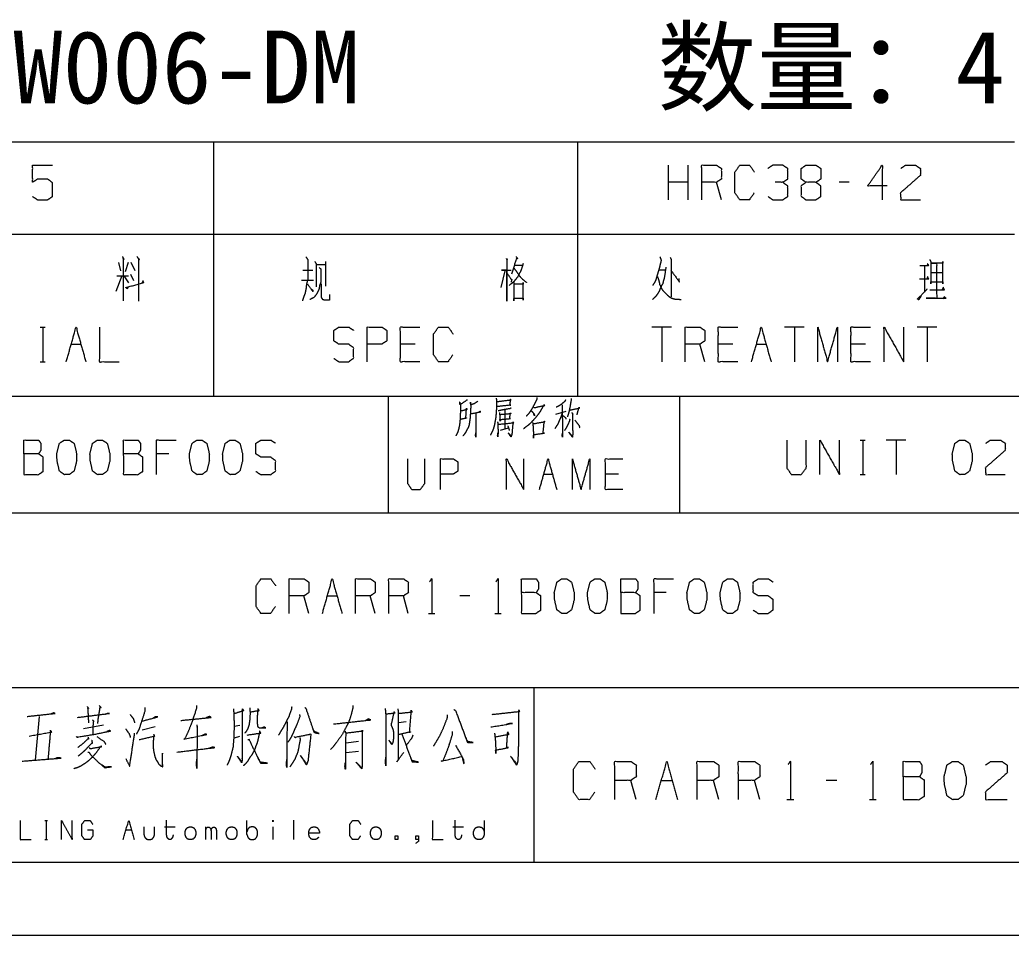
# Model space of a CAD drawing. Header units: millimetres. Extents: x 0 to 210, y 0 to 297.
# Drawn here: x 89.7 to 157.8, y 0 to 62.8 of the extents above; entities that cross this region are included whole.
import ezdxf

# ---------------------------------------------------------------- set-up
doc = ezdxf.new("R2010")
doc.units = ezdxf.units.MM
doc.layers.add('101', color=7, linetype='Continuous', true_color=0xffffff)

msp = doc.modelspace()

# ---------------------------------------------------------------- linework, layer by layer
at = {"layer": '101', "color": 72, "linetype": 'Continuous', "lineweight": 18}
for p, q in [((73, 54.463), (103, 54.463)), ((103, 54.463), (103, 48.113)), ((103, 54.463), (128, 54.463)), ((128, 54.463), (128, 48.113)), ((128, 54.463), (158, 54.463)), ((134.247, 50.475), (134.247, 52.85)), ((135.59, 50.475), (135.59, 52.85)), ((135.59, 51.675), (134.247, 51.675)), ((137.867, 50.475), (137.531, 51.675)), ((146.637, 51.675), (145.965, 51.675)), ((73, 48.113), (103, 48.113)), ((103, 48.113), (103, 37)), ((103, 48.113), (128, 48.113)), ((128, 48.113), (128, 37)), ((128, 48.113), (158, 48.113)), ((96.495, 46.175), (96.618, 45.6)), ((97.149, 46.175), (96.936, 45.525)), ((97.325, 46.2), (97.608, 45.625)), ((109.147, 45.65), (109.819, 45.65)), ((110.102, 46.025), (110.703, 46.025)), ((110.703, 46.25), (110.703, 44.55)), ((123.018, 45.6), (122.735, 44.45)), ((133.601, 45.675), (134.025, 45.675)), ((151.813, 45.95), (151.813, 44.125)), ((96.724, 45.25), (96.318, 44.175)), ((96.371, 45.25), (97.184, 45.25)), ((96.866, 45.25), (97.184, 44.775)), ((97.308, 45.375), (97.52, 44.925)), ((109.059, 44.95), (109.872, 44.95)), ((152.255, 45.475), (153.032, 45.475)), ((91.124, 41.737), (91.46, 41.737)), ((91.301, 41.737), (91.301, 39.362)), ((134.449, 41.737), (133.106, 41.737)), ((133.778, 41.737), (133.778, 39.362)), ((143.555, 41.737), (142.212, 41.737)), ((142.884, 41.737), (142.884, 39.362)), ((152.661, 41.737), (151.318, 41.737)), ((151.989, 41.737), (151.989, 39.362)), ((93.242, 40.563), (93.913, 40.563)), ((116.847, 40.563), (115.839, 40.563)), ((136.726, 39.362), (136.39, 40.563)), ((138.666, 40.563), (137.659, 40.563)), ((140.271, 40.563), (140.943, 40.563)), ((147.772, 40.563), (146.765, 40.563)), ((91.124, 39.362), (91.46, 39.362)), ((73, 37), (103, 37)), ((103, 37), (128, 37)), ((128, 37), (158, 37)), ((123.012, 36.054), (122.996, 34.751)), ((126.507, 35.767), (127.226, 35.966)), ((122.715, 34.663), (123.262, 34.818)), ((147.404, 33.985), (147.74, 33.985)), ((147.581, 33.985), (147.581, 31.61)), ((150.529, 33.985), (149.186, 33.985)), ((149.858, 33.985), (149.858, 31.61)), ((99.934, 33.035), (99.103, 33.035)), ((125.679, 31.649), (126.273, 31.649)), ((130.798, 31.649), (129.909, 31.649)), ((147.404, 31.61), (147.74, 31.61)), ((109.553, 22.085), (109.217, 23.285)), ((110.822, 23.285), (111.493, 23.285)), ((114.106, 22.085), (113.77, 23.285)), ((116.382, 22.085), (116.046, 23.285)), ((120.599, 23.285), (119.928, 23.285)), ((134.081, 23.51), (133.251, 23.51)), ((117.775, 22.085), (118.199, 22.085)), ((122.328, 22.085), (122.752, 22.085)), ((91.039, 15.014), (90.771, 12.013)), ((94.087, 14.186), (95.453, 14.428)), ((98.111, 14.083), (99.014, 14.324)), ((104.817, 14.393), (104.427, 14.324)), ((113.645, 14.842), (113.45, 14.738)), ((116.229, 14.635), (115.717, 14.566)), ((104.793, 13.634), (104.427, 13.531)), ((112.962, 13.289), (112.108, 13.186)), ((112.108, 12.53), (112.962, 12.634)), ((132.031, 9.303), (131.66, 10.628)), ((133.747, 10.628), (134.489, 10.628)), ((137.688, 9.303), (137.318, 10.628)), ((140.517, 9.303), (140.146, 10.628)), ((145.804, 10.628), (145.062, 10.628)), ((142.37, 9.303), (142.838, 9.303)), ((148.027, 9.303), (148.496, 9.303)), ((91.434, 7.873), (91.619, 7.873)), ((91.532, 7.873), (91.532, 6.562)), ((105.304, 6.907), (105.304, 7.873)), ((108.504, 7.887), (108.504, 6.562)), ((97.004, 7.224), (97.374, 7.224)), ((99.647, 7.431), (100.379, 7.431)), ((102.476, 6.562), (102.476, 7.431)), ((107.089, 7.431), (107.089, 6.562)), ((119.448, 7.431), (120.18, 7.431)), ((91.434, 6.562), (91.619, 6.562))]:
    msp.add_line(p, q, dxfattribs=at)
at = {"layer": '101', "color": 133, "linetype": 'Continuous', "lineweight": 18}
for p, q in [((25, 37), (205, 37)), ((115, 37), (115, 29)), ((135, 37), (135, 29)), ((25, 29), (205, 29)), ((75, 17), (184, 17)), ((125, 17), (125, 5)), ((25, 5), (205, 5)), ((25, 5), (205, 5)), ((0, 0), (210, 0))]:
    msp.add_line(p, q, dxfattribs=at)
at = {"layer": '101', "color": 72, "linetype": 'Continuous', "lineweight": 18}
for points, knots in [([(90.598, 50.7), (90.934, 50.475), (91.623, 50.475), (91.959, 50.7), (91.959, 51.65), (91.623, 51.9), (90.934, 51.9), (90.598, 51.675), (90.598, 52.85), (91.959, 52.85)], [0, 0, 0.062228, 0.168344, 0.230572, 0.376816, 0.441265, 0.547381, 0.609609, 0.790489, 1, 1]), ([(136.524, 50.475), (136.524, 52.85), (137.531, 52.85), (137.867, 52.625), (137.867, 51.9), (137.531, 51.675), (136.524, 51.675)], [0, 0, 0.400951, 0.571035, 0.639278, 0.761674, 0.829917, 1, 1]), ([(140.126, 50.95), (139.79, 50.475), (139.136, 50.475), (138.8, 50.95), (138.8, 52.375), (139.136, 52.85), (139.807, 52.85), (140.143, 52.375)], [0, 0, 0.114569, 0.243367, 0.357935, 0.638584, 0.753152, 0.885431, 1, 1]), ([(142.084, 51.675), (142.42, 51.9), (142.42, 52.625), (142.084, 52.85), (141.395, 52.85), (141.059, 52.625)], [0, 0, 0.153877, 0.429854, 0.583731, 0.846126, 1, 1]), ([(143.671, 51.675), (143.353, 51.9), (143.353, 52.625), (143.671, 52.85), (144.36, 52.85), (144.696, 52.625), (144.696, 51.9), (144.36, 51.675), (143.671, 51.675), (143.335, 51.425), (143.335, 50.725), (143.671, 50.475), (144.36, 50.475), (144.696, 50.7), (144.696, 51.425), (144.36, 51.675)], [0, 0, 0.047573, 0.136085, 0.183659, 0.267815, 0.317165, 0.405677, 0.455028, 0.539184, 0.590297, 0.675756, 0.726869, 0.811025, 0.860376, 0.948887, 1, 1]), ([(149.249, 51.425), (147.906, 51.425), (148.913, 52.85), (148.913, 50.475)], [0, 0, 0.245869, 0.565295, 1, 1]), ([(150.182, 52.625), (150.501, 52.85), (151.19, 52.85), (151.526, 52.625), (151.526, 52.15), (150.165, 50.95), (150.182, 50.475), (151.526, 50.475)], [0, 0, 0.069693, 0.192977, 0.265274, 0.350227, 0.67474, 0.759752, 1, 1]), ([(141.076, 50.7), (141.395, 50.475), (142.084, 50.475), (142.42, 50.7), (142.42, 51.425), (142.084, 51.675), (141.571, 51.675)], [0, 0, 0.12412, 0.343687, 0.472447, 0.703377, 0.836734, 1, 1]), ([(96.76, 46.575), (96.866, 46.375), (96.813, 46.45), (96.813, 43.55)], [0, 0, 0.070343, 0.098885, 1, 1]), ([(97.75, 46.575), (97.926, 46.375), (97.856, 46.45), (97.856, 43.525)], [0, 0, 0.081004, 0.112287, 1, 1]), ([(109.359, 46.55), (109.483, 46.35), (109.483, 45), (109.395, 44.7), (109.359, 44.375), (109.289, 44.025), (109.2, 43.825), (109.112, 43.55)], [0, 0, 0.076124, 0.513098, 0.61433, 0.720148, 0.835726, 0.906502, 1, 1]), ([(123.089, 46.45), (123.195, 46.35), (123.142, 46.425), (123.142, 43.525), (123.142, 45.65), (122.788, 45.65), (123.442, 45.65)], [0, 0, 0.023248, 0.037897, 0.500409, 0.839319, 0.895699, 1, 1]), ([(123.778, 46.575), (123.884, 46.425), (123.814, 46.45), (123.46, 45.375)], [0, 0, 0.13213, 0.186063, 1, 1]), ([(133.654, 46.55), (133.742, 46.325), (133.654, 46), (133.619, 45.825), (133.548, 45.6), (133.477, 45.35), (133.407, 45.125), (133.353, 44.925), (133.265, 44.775), (133.159, 44.6)], [0, 0, 0.116543, 0.278922, 0.364994, 0.478699, 0.603955, 0.717661, 0.817415, 0.901348, 1, 1]), ([(134.361, 46.525), (134.432, 46.35), (134.432, 43.825)], [0, 0, 0.06955, 1, 1]), ([(152.166, 46.375), (152.255, 46.225), (152.255, 44.725), (152.255, 44.85), (153.068, 44.85), (153.068, 44.725), (153.068, 46.225), (153.068, 46.125), (152.255, 46.125), (152.643, 46.125), (152.643, 43.725), (151.936, 43.725), (153.28, 43.725), (153.191, 43.775), (153.174, 43.825), (153.068, 43.675)], [0, 0, 0.016858, 0.162099, 0.174203, 0.252928, 0.265032, 0.410274, 0.419956, 0.498682, 0.536333, 0.76872, 0.837177, 0.967246, 0.977078, 0.982212, 1, 1]), ([(110.261, 45.825), (110.385, 45.725), (110.385, 44.85), (110.296, 44.6), (110.261, 44.375), (110.19, 44.2), (110.049, 43.95), (109.907, 43.775), (109.624, 43.625)], [0, 0, 0.062433, 0.405832, 0.509894, 0.59928, 0.673353, 0.786074, 0.87437, 1, 1]), ([(109.96, 46.25), (110.049, 46.1), (110.049, 44.5)], [0, 0, 0.098129, 1, 1]), ([(123.708, 46), (124.255, 46), (124.273, 46.1), (124.114, 45.625), (123.884, 45.175), (123.619, 44.85), (123.301, 44.6)], [0, 0, 0.220962, 0.261916, 0.463927, 0.667688, 0.836827, 1, 1]), ([(123.637, 45.775), (123.814, 45.55), (124.008, 45.25), (124.185, 45.05), (124.503, 44.8)], [0, 0, 0.21756, 0.48939, 0.692336, 1, 1]), ([(134.061, 45.85), (133.954, 45.125), (133.884, 44.9), (133.848, 44.725), (133.742, 44.55), (133.654, 44.35), (133.601, 44.2), (133.477, 44), (133.371, 43.85), (133.141, 43.625)], [0, 0, 0.296654, 0.39214, 0.464421, 0.547268, 0.635794, 0.700206, 0.795423, 0.869796, 1, 1]), ([(134.396, 45.65), (134.98, 44.85), (134.98, 45.075)], [0, 0, 0.814823, 1, 1]), ([(151.495, 45.975), (152.096, 45.975), (152.025, 46.075), (151.989, 45.95)], [0, 0, 0.704249, 0.847765, 1, 1]), ([(97.149, 44.5), (97.096, 44.375), (96.99, 44.45), (98.227, 44.8), (98.174, 44.925), (98.103, 44.775)], [0, 0, 0.073273, 0.143367, 0.837239, 0.910514, 1, 1]), ([(123.177, 45.425), (123.478, 44.95), (123.478, 45.025), (123.442, 44.825)], [0, 0, 0.668994, 0.75826, 1, 1]), ([(133.477, 45.2), (133.548, 45.025), (133.601, 44.825), (133.636, 44.65), (133.813, 44.3), (133.901, 44.2), (134.149, 43.95), (134.29, 43.825), (134.467, 43.725), (134.714, 43.65), (134.944, 43.65), (135.121, 43.625)], [0, 0, 0.075193, 0.157622, 0.228748, 0.384953, 0.438117, 0.578252, 0.653438, 0.734338, 0.837349, 0.928887, 1, 1]), ([(151.477, 45.05), (152.096, 45.05), (152.025, 45.2), (151.989, 45.075)], [0, 0, 0.676568, 0.857927, 1, 1]), ([(109.465, 44.7), (109.819, 44.175), (109.872, 44.225), (109.731, 44.325)], [0, 0, 0.720053, 0.802973, 1, 1]), ([(110.402, 44.7), (110.402, 43.775), (110.491, 43.65), (110.632, 43.6), (110.985, 43.6), (110.985, 43.975)], [0, 0, 0.472766, 0.551006, 0.627665, 0.808337, 1, 1]), ([(123.619, 44.8), (123.619, 43.55), (123.619, 43.725), (124.255, 43.725), (124.255, 43.6), (124.255, 44.8), (124.255, 44.675), (123.69, 44.675)], [0, 0, 0.306606, 0.349531, 0.505606, 0.536266, 0.830607, 0.861268, 1, 1]), ([(151.565, 43.85), (151.406, 43.6), (151.336, 43.675), (152.025, 44.375)], [0, 0, 0.214442, 0.289032, 1, 1]), ([(152.166, 44.3), (153.174, 44.3), (153.103, 44.475), (153.032, 44.325)], [0, 0, 0.739677, 0.87825, 1, 1]), ([(95.182, 41.737), (95.182, 39.362), (96.526, 39.362)], [0, 0, 0.638733, 1, 1]), ([(111.269, 39.588), (111.604, 39.362), (112.294, 39.362), (112.63, 39.613), (112.63, 40.313), (112.294, 40.563), (111.622, 40.563), (111.269, 40.788), (111.269, 41.513), (111.622, 41.737), (112.294, 41.737), (112.63, 41.513)], [0, 0, 0.068036, 0.184055, 0.254519, 0.372335, 0.4428, 0.555844, 0.62637, 0.748394, 0.81892, 0.931964, 1, 1]), ([(113.563, 39.362), (113.563, 41.737), (114.57, 41.737), (114.906, 41.513), (114.906, 40.788), (114.553, 40.563), (113.563, 40.563)], [0, 0, 0.401146, 0.571312, 0.639588, 0.762044, 0.832819, 1, 1]), ([(117.183, 39.362), (115.839, 39.362), (115.839, 41.737), (117.183, 41.737)], [0, 0, 0.26539, 0.73461, 1, 1]), ([(119.441, 39.838), (119.106, 39.362), (118.452, 39.362), (118.116, 39.838), (118.116, 41.263), (118.452, 41.737), (119.123, 41.737), (119.459, 41.263)], [0, 0, 0.114569, 0.243367, 0.357936, 0.638584, 0.753153, 0.885432, 1, 1]), ([(135.383, 39.362), (135.383, 41.737), (136.39, 41.737), (136.726, 41.513), (136.726, 40.788), (136.39, 40.563), (135.383, 40.563)], [0, 0, 0.400952, 0.571035, 0.639278, 0.761674, 0.829917, 1, 1]), ([(139.002, 39.362), (137.659, 39.362), (137.659, 41.737), (139.002, 41.737)], [0, 0, 0.26539, 0.73461, 1, 1]), ([(139.935, 39.362), (140.607, 41.737), (141.279, 39.362)], [0, 0, 0.5, 1, 1]), ([(144.488, 39.362), (144.488, 41.737), (145.16, 39.362), (145.832, 41.737), (145.832, 39.362)], [0, 0, 0.245192, 0.5, 0.754808, 1, 1]), ([(148.108, 39.362), (146.765, 39.362), (146.765, 41.737), (148.108, 41.737)], [0, 0, 0.26539, 0.73461, 1, 1]), ([(149.041, 39.362), (149.041, 41.737), (150.385, 39.362), (150.385, 41.737)], [0, 0, 0.317574, 0.682426, 1, 1]), ([(122.419, 36.849), (122.434, 36.65), (122.434, 36.297), (122.419, 35.966), (122.403, 35.745), (122.372, 35.458), (122.325, 35.215), (122.278, 34.95), (122.216, 34.751), (122.138, 34.553), (122.013, 34.31)], [0, 0, 0.076502, 0.212087, 0.33934, 0.424292, 0.535106, 0.630037, 0.733303, 0.813246, 0.895185, 1, 1]), ([(122.465, 36.628), (123.433, 36.739), (123.387, 36.783), (123.34, 36.385), (123.418, 36.385), (122.45, 36.275)], [0, 0, 0.391079, 0.41692, 0.577582, 0.608917, 1, 1]), ([(125.212, 36.915), (125.197, 36.761), (125.009, 36.407), (124.9, 36.187), (124.775, 35.988), (124.619, 35.767), (124.463, 35.613)], [0, 0, 0.101774, 0.363751, 0.525154, 0.678922, 0.85608, 1, 1]), ([(127.569, 36.827), (127.553, 36.717), (127.475, 36.253), (127.413, 35.944), (127.304, 35.568)], [0, 0, 0.086565, 0.451628, 0.696475, 1, 1]), ([(120.421, 36.739), (120.359, 36.695), (119.937, 36.407), (119.906, 36.584), (119.953, 36.407), (119.953, 35.833), (119.937, 35.48), (119.922, 35.237), (119.89, 34.994), (119.843, 34.774), (119.781, 34.553), (119.703, 34.398), (119.641, 34.266)], [0, 0, 0.024363, 0.186801, 0.243941, 0.302153, 0.485022, 0.597667, 0.675194, 0.753199, 0.825098, 0.89819, 0.953346, 1, 1]), ([(119.984, 35.414), (120.015, 35.436), (120.374, 35.502), (120.327, 35.48), (120.374, 36.165), (120.405, 36.076), (119.968, 35.966)], [0, 0, 0.022686, 0.239276, 0.269989, 0.676988, 0.732559, 1, 1]), ([(121.155, 36.65), (120.905, 36.474), (120.671, 36.407), (120.64, 36.584), (120.671, 36.319), (120.655, 36.054), (120.64, 35.767), (120.624, 35.524), (120.593, 35.303), (120.562, 35.061), (120.515, 34.884), (120.437, 34.751), (120.359, 34.597), (120.281, 34.464), (120.203, 34.354), (120.124, 34.266)], [0, 0, 0.096321, 0.172939, 0.229417, 0.313418, 0.396987, 0.487496, 0.564125, 0.634337, 0.711437, 0.768975, 0.817389, 0.871906, 0.920319, 0.962889, 1, 1]), ([(123.418, 36.187), (123.371, 36.143), (122.981, 36.076), (122.762, 36.032), (122.559, 35.988)], [0, 0, 0.072252, 0.516596, 0.766865, 1, 1]), ([(124.994, 36.231), (125.041, 36.209), (125.743, 36.363), (125.696, 36.407), (125.571, 36.187), (125.431, 35.944), (125.29, 35.745), (125.134, 35.546), (124.963, 35.348), (124.775, 35.149), (124.572, 34.972), (124.416, 34.862), (124.291, 34.751)], [0, 0, 0.017096, 0.254607, 0.275862, 0.359625, 0.452277, 0.53264, 0.616084, 0.702808, 0.792985, 0.881825, 0.94496, 1, 1]), ([(127.163, 36.739), (127.132, 36.65), (126.929, 36.474), (126.71, 36.319), (126.523, 36.231)], [0, 0, 0.111852, 0.433096, 0.752713, 1, 1]), ([(126.945, 36.407), (126.96, 34.663), (126.976, 34.177), (126.945, 34.266), (126.96, 34.464)], [0, 0, 0.691282, 0.883883, 0.921006, 1, 1]), ([(127.444, 36.032), (128.147, 36.187), (128.084, 36.209), (127.944, 35.723)], [0, 0, 0.55707, 0.608361, 1, 1]), ([(120.655, 35.789), (121.358, 35.922), (121.311, 35.944), (121.233, 35.9)], [0, 0, 0.834812, 0.895274, 1, 1]), ([(121.014, 35.833), (121.014, 34.199), (120.999, 34.31), (121.014, 34.487)], [0, 0, 0.849784, 0.907773, 1, 1]), ([(122.637, 35.878), (122.653, 35.723), (122.684, 35.281), (122.668, 35.392), (123.402, 35.458), (123.34, 35.458), (123.387, 35.855), (123.418, 35.789), (122.653, 35.723)], [0, 0, 0.056492, 0.217482, 0.25803, 0.525927, 0.548636, 0.694166, 0.720796, 1, 1]), ([(124.822, 35.988), (124.853, 35.966), (125.025, 35.767), (125.041, 35.657), (124.978, 35.811)], [0, 0, 0.066042, 0.519584, 0.712131, 1, 1]), ([(126.945, 35.855), (126.851, 35.568), (126.742, 35.326), (126.648, 35.083), (126.554, 34.95), (126.445, 34.774)], [0, 0, 0.251918, 0.474133, 0.691325, 0.826698, 1, 1]), ([(126.96, 35.701), (127.163, 35.524), (127.21, 35.436)], [0, 0, 0.729093, 1, 1]), ([(127.46, 35.414), (127.444, 35.303), (127.272, 34.906), (127.101, 34.641)], [0, 0, 0.12962, 0.632946, 1, 1]), ([(127.6, 35.878), (127.678, 35.767), (127.647, 35.789), (127.663, 34.619), (127.663, 34.332), (127.647, 34.177), (127.397, 34.531), (127.647, 34.222)], [0, 0, 0.051678, 0.066295, 0.513631, 0.623345, 0.682723, 0.848096, 1, 1]), ([(122.512, 35.237), (122.528, 35.039), (122.544, 34.531), (122.528, 34.199), (122.512, 34.288), (122.544, 34.509)], [0, 0, 0.147472, 0.523364, 0.768667, 0.835021, 1, 1]), ([(122.544, 35.061), (123.605, 35.171), (123.574, 35.237), (123.558, 35.127), (123.511, 34.619), (123.496, 34.42), (123.433, 34.199), (123.23, 34.487), (123.449, 34.266)], [0, 0, 0.374082, 0.399751, 0.438832, 0.617592, 0.687461, 0.76789, 0.891106, 1, 1]), ([(123.215, 34.95), (123.277, 34.774), (123.308, 34.641)], [0, 0, 0.579211, 1, 1]), ([(124.9, 35.193), (124.931, 35.127), (124.963, 34.575), (124.978, 34.509), (124.978, 34.111), (124.963, 34.288), (124.963, 34.354), (125.728, 34.464), (125.634, 34.464), (125.712, 35.281), (125.743, 35.237), (125.696, 35.215), (124.947, 35.083)], [0, 0, 0.01883, 0.160989, 0.178488, 0.28068, 0.326276, 0.343307, 0.542027, 0.566111, 0.777128, 0.791034, 0.804346, 1, 1]), ([(127.819, 35.348), (128.1, 34.994), (128.147, 34.818)], [0, 0, 0.711827, 1, 1]), ([(99.103, 31.61), (99.103, 33.985), (100.447, 33.985)], [0, 0, 0.638733, 1, 1]), ([(89.998, 33.035), (89.998, 33.985), (91.005, 33.985), (91.164, 33.76), (91.164, 33.285), (91.005, 33.035), (89.998, 33.035), (89.998, 31.61), (90.987, 31.61), (91.323, 31.835), (91.323, 32.81), (91.005, 33.035)], [0, 0, 0.115917, 0.238847, 0.272469, 0.330427, 0.366583, 0.489513, 0.663389, 0.784162, 0.833486, 0.952453, 1, 1]), ([(93.105, 31.61), (93.441, 31.86), (93.617, 32.56), (93.617, 33.035), (93.441, 33.76), (93.105, 33.985), (92.769, 33.985), (92.433, 33.76), (92.256, 33.035), (92.274, 32.56), (92.433, 31.86), (92.769, 31.61), (93.105, 31.61)], [0, 0, 0.067526, 0.183971, 0.260583, 0.380942, 0.44614, 0.500305, 0.565504, 0.685863, 0.762528, 0.878308, 0.945835, 1, 1]), ([(95.381, 31.61), (95.717, 31.86), (95.894, 32.56), (95.894, 33.035), (95.717, 33.76), (95.381, 33.985), (95.045, 33.985), (94.71, 33.76), (94.533, 33.035), (94.55, 32.56), (94.71, 31.86), (95.045, 31.61), (95.381, 31.61)], [0, 0, 0.067526, 0.183972, 0.260584, 0.380943, 0.446141, 0.500306, 0.565504, 0.685863, 0.762528, 0.87831, 0.945835, 1, 1]), ([(96.827, 33.035), (96.827, 33.985), (97.834, 33.985), (97.993, 33.76), (97.993, 33.285), (97.834, 33.035), (96.827, 33.035), (96.827, 31.61), (97.817, 31.61), (98.153, 31.835), (98.153, 32.81), (97.834, 33.035)], [0, 0, 0.115917, 0.238847, 0.272469, 0.330427, 0.366583, 0.489513, 0.663389, 0.784162, 0.833486, 0.952453, 1, 1]), ([(102.211, 31.61), (102.546, 31.86), (102.723, 32.56), (102.723, 33.035), (102.546, 33.76), (102.211, 33.985), (101.875, 33.985), (101.539, 33.76), (101.362, 33.035), (101.38, 32.56), (101.539, 31.86), (101.875, 31.61), (102.211, 31.61)], [0, 0, 0.067526, 0.183972, 0.260584, 0.380943, 0.446141, 0.500306, 0.565504, 0.685864, 0.762529, 0.87831, 0.945835, 1, 1]), ([(104.487, 31.61), (104.823, 31.86), (105, 32.56), (105, 33.035), (104.823, 33.76), (104.487, 33.985), (104.151, 33.985), (103.815, 33.76), (103.639, 33.035), (103.656, 32.56), (103.815, 31.86), (104.151, 31.61), (104.487, 31.61)], [0, 0, 0.067526, 0.183971, 0.260583, 0.380942, 0.44614, 0.500305, 0.565504, 0.685863, 0.762528, 0.878308, 0.945835, 1, 1]), ([(105.915, 31.835), (106.251, 31.61), (106.94, 31.61), (107.276, 31.86), (107.276, 32.56), (106.94, 32.81), (106.269, 32.81), (105.915, 33.035), (105.915, 33.76), (106.269, 33.985), (106.94, 33.985), (107.276, 33.76)], [0, 0, 0.068035, 0.184056, 0.25452, 0.372335, 0.442799, 0.555843, 0.626371, 0.748394, 0.818921, 0.931965, 1, 1]), ([(142.356, 33.985), (142.356, 32.085), (142.675, 31.61), (143.346, 31.61), (143.7, 32.085), (143.7, 33.985)], [0, 0, 0.337151, 0.438599, 0.557781, 0.662849, 1, 1]), ([(144.633, 31.61), (144.633, 33.985), (145.976, 31.61), (145.976, 33.985)], [0, 0, 0.317574, 0.682426, 1, 1]), ([(154.57, 31.61), (154.905, 31.86), (155.082, 32.56), (155.082, 33.035), (154.905, 33.76), (154.57, 33.985), (154.234, 33.985), (153.898, 33.76), (153.721, 33.035), (153.739, 32.56), (153.898, 31.86), (154.234, 31.61), (154.57, 31.61)], [0, 0, 0.067526, 0.183972, 0.260584, 0.380943, 0.446142, 0.500306, 0.565504, 0.685863, 0.762529, 0.87831, 0.945835, 1, 1]), ([(156.015, 33.76), (156.333, 33.985), (157.023, 33.985), (157.359, 33.76), (157.359, 33.285), (155.998, 32.085), (156.015, 31.61), (157.359, 31.61)], [0, 0, 0.069693, 0.192977, 0.265274, 0.350227, 0.67474, 0.759752, 1, 1]), ([(116.331, 32.687), (116.331, 31.009), (116.612, 30.589), (117.205, 30.589), (117.517, 31.009), (117.517, 32.687)], [0, 0, 0.337151, 0.438598, 0.557782, 0.662849, 1, 1]), ([(118.594, 30.589), (118.594, 32.687), (119.484, 32.687), (119.78, 32.488), (119.78, 31.848), (119.468, 31.649), (118.594, 31.649)], [0, 0, 0.401145, 0.571312, 0.639588, 0.762043, 0.832818, 1, 1]), ([(123.12, 30.589), (123.12, 32.687), (124.306, 30.589), (124.306, 32.687)], [0, 0, 0.317574, 0.682426, 1, 1]), ([(125.383, 30.589), (125.976, 32.687), (126.569, 30.589)], [0, 0, 0.5, 1, 1]), ([(127.646, 30.589), (127.646, 32.687), (128.239, 30.589), (128.832, 32.687), (128.832, 30.589)], [0, 0, 0.245192, 0.5, 0.754808, 1, 1]), ([(131.095, 30.589), (129.909, 30.589), (129.909, 32.687), (131.095, 32.687)], [0, 0, 0.26539, 0.73461, 1, 1]), ([(108.209, 22.085), (108.209, 24.46), (109.217, 24.46), (109.553, 24.235), (109.553, 23.51), (109.217, 23.285), (108.209, 23.285)], [0, 0, 0.400952, 0.571035, 0.639278, 0.761674, 0.829917, 1, 1]), ([(112.762, 22.085), (112.762, 24.46), (113.77, 24.46), (114.106, 24.235), (114.106, 23.51), (113.77, 23.285), (112.762, 23.285)], [0, 0, 0.400952, 0.571035, 0.639278, 0.761674, 0.829917, 1, 1]), ([(115.039, 22.085), (115.039, 24.46), (116.046, 24.46), (116.382, 24.235), (116.382, 23.51), (116.046, 23.285), (115.039, 23.285)], [0, 0, 0.400952, 0.571035, 0.639278, 0.761674, 0.829917, 1, 1]), ([(117.845, 24.26), (117.987, 24.46), (117.987, 22.085)], [0, 0, 0.09349, 1, 1]), ([(122.398, 24.26), (122.54, 24.46), (122.54, 22.085)], [0, 0, 0.093488, 1, 1]), ([(133.251, 22.085), (133.251, 24.46), (134.594, 24.46)], [0, 0, 0.638733, 1, 1]), ([(107.258, 22.56), (106.923, 22.085), (106.269, 22.085), (105.933, 22.56), (105.933, 23.985), (106.269, 24.46), (106.94, 24.46), (107.276, 23.985)], [0, 0, 0.114569, 0.243365, 0.357935, 0.638583, 0.753153, 0.885432, 1, 1]), ([(124.145, 23.51), (124.145, 24.46), (125.152, 24.46), (125.311, 24.235), (125.311, 23.76), (125.152, 23.51), (124.145, 23.51), (124.145, 22.085), (125.134, 22.085), (125.47, 22.31), (125.47, 23.285), (125.152, 23.51)], [0, 0, 0.115917, 0.238847, 0.272469, 0.330427, 0.366583, 0.489513, 0.663389, 0.784162, 0.833486, 0.952453, 1, 1]), ([(127.252, 22.085), (127.588, 22.335), (127.764, 23.035), (127.764, 23.51), (127.588, 24.235), (127.252, 24.46), (126.916, 24.46), (126.58, 24.235), (126.403, 23.51), (126.421, 23.035), (126.58, 22.335), (126.916, 22.085), (127.252, 22.085)], [0, 0, 0.067526, 0.183971, 0.260583, 0.380942, 0.44614, 0.500305, 0.565504, 0.685863, 0.762528, 0.878308, 0.945835, 1, 1]), ([(129.528, 22.085), (129.864, 22.335), (130.041, 23.035), (130.041, 23.51), (129.864, 24.235), (129.528, 24.46), (129.193, 24.46), (128.857, 24.235), (128.68, 23.51), (128.698, 23.035), (128.857, 22.335), (129.193, 22.085), (129.528, 22.085)], [0, 0, 0.067526, 0.183972, 0.260584, 0.380943, 0.446141, 0.500306, 0.565504, 0.685863, 0.762528, 0.87831, 0.945835, 1, 1]), ([(130.974, 23.51), (130.974, 24.46), (131.982, 24.46), (132.141, 24.235), (132.141, 23.76), (131.982, 23.51), (130.974, 23.51), (130.974, 22.085), (131.964, 22.085), (132.3, 22.31), (132.3, 23.285), (131.982, 23.51)], [0, 0, 0.115917, 0.238847, 0.272469, 0.330427, 0.366583, 0.489513, 0.663389, 0.784162, 0.833486, 0.952453, 1, 1]), ([(136.358, 22.085), (136.694, 22.335), (136.87, 23.035), (136.87, 23.51), (136.694, 24.235), (136.358, 24.46), (136.022, 24.46), (135.686, 24.235), (135.509, 23.51), (135.527, 23.035), (135.686, 22.335), (136.022, 22.085), (136.358, 22.085)], [0, 0, 0.067526, 0.183972, 0.260584, 0.380943, 0.446141, 0.500306, 0.565504, 0.685864, 0.762529, 0.87831, 0.945835, 1, 1]), ([(138.634, 22.085), (138.97, 22.335), (139.147, 23.035), (139.147, 23.51), (138.97, 24.235), (138.634, 24.46), (138.298, 24.46), (137.963, 24.235), (137.786, 23.51), (137.804, 23.035), (137.963, 22.335), (138.298, 22.085), (138.634, 22.085)], [0, 0, 0.067526, 0.183971, 0.260583, 0.380942, 0.44614, 0.500305, 0.565504, 0.685863, 0.762528, 0.878308, 0.945835, 1, 1]), ([(140.062, 22.31), (140.398, 22.085), (141.087, 22.085), (141.423, 22.335), (141.423, 23.035), (141.087, 23.285), (140.416, 23.285), (140.062, 23.51), (140.062, 24.235), (140.416, 24.46), (141.087, 24.46), (141.423, 24.235)], [0, 0, 0.068035, 0.184056, 0.25452, 0.372335, 0.442799, 0.555843, 0.626371, 0.748394, 0.818921, 0.931965, 1, 1]), ([(94.331, 15.704), (94.429, 15.566), (94.38, 15.566), (94.429, 14.566)], [0, 0, 0.138589, 0.178592, 1, 1]), ([(95.161, 15.773), (95.307, 15.601), (95.209, 15.67), (95.039, 14.531)], [0, 0, 0.151118, 0.230946, 1, 1]), ([(101.842, 15.773), (101.842, 15.566), (101.525, 14.6), (101.305, 14.048), (101.037, 13.462), (100.988, 13.462), (102.549, 13.772), (102.452, 13.807), (102.232, 13.703)], [0, 0, 0.046524, 0.275032, 0.408547, 0.553503, 0.564467, 0.922193, 0.945451, 1, 1]), ([(108.377, 15.67), (108.353, 15.497), (108.182, 15.014), (108.011, 14.669), (107.792, 14.255), (107.621, 13.979), (107.475, 13.738)], [0, 0, 0.081145, 0.319755, 0.499048, 0.717309, 0.868472, 1, 1]), ([(112.572, 15.773), (112.572, 15.601), (112.425, 15.014), (112.279, 14.6), (112.133, 14.324), (111.864, 13.807), (111.474, 13.255), (111.206, 12.91), (111.035, 12.737)], [0, 0, 0.049752, 0.224096, 0.350741, 0.440843, 0.608969, 0.803946, 0.929998, 1, 1]), ([(90.21, 15.014), (92.137, 15.221), (92.039, 15.256), (91.869, 15.187)], [0, 0, 0.870758, 0.917254, 1, 1]), ([(93.673, 14.945), (95.868, 15.221), (95.746, 15.221), (95.6, 15.152)], [0, 0, 0.886329, 0.935184, 1, 1]), ([(97.282, 15.152), (97.501, 14.876), (97.55, 14.738), (97.599, 14.566)], [0, 0, 0.519919, 0.73571, 1, 1]), ([(98.306, 15.635), (98.306, 15.394), (98.062, 14.635), (97.892, 14.117), (97.721, 13.807)], [0, 0, 0.124612, 0.535977, 0.81716, 1, 1]), ([(98.135, 14.704), (99.184, 14.98), (99.014, 14.98), (98.843, 14.876)], [0, 0, 0.74542, 0.862771, 1, 1]), ([(100.769, 14.738), (102.842, 14.945), (102.745, 15.014), (102.476, 14.911)], [0, 0, 0.83656, 0.884539, 1, 1]), ([(104.378, 15.532), (104.402, 15.256), (104.427, 14.393), (104.402, 13.565), (104.353, 12.91), (104.207, 12.323), (104.061, 11.909), (103.939, 11.668)], [0, 0, 0.070329, 0.28934, 0.499598, 0.66644, 0.819873, 0.931328, 1, 1]), ([(104.451, 15.221), (105.085, 15.428), (104.988, 15.497), (104.988, 12.151), (104.963, 11.909), (104.939, 11.84), (104.646, 12.289), (104.939, 11.909)], [0, 0, 0.122096, 0.143967, 0.756448, 0.800872, 0.814267, 0.912285, 1, 1]), ([(105.5, 15.601), (105.524, 15.256), (105.5, 14.807), (105.451, 14.428), (105.354, 14.152), (105.232, 13.945), (105.158, 13.876)], [0, 0, 0.190955, 0.438946, 0.650197, 0.811822, 0.94447, 1, 1]), ([(105.549, 15.325), (106.134, 15.428), (106.061, 15.532), (106.012, 15.014), (106.012, 14.566), (106.037, 14.324), (106.158, 14.221), (106.598, 14.221), (106.5, 14.29), (106.329, 14.221)], [0, 0, 0.2097, 0.254412, 0.437767, 0.595973, 0.681594, 0.738018, 0.892888, 0.935041, 1, 1]), ([(108.914, 15.152), (108.938, 15.014), (108.719, 14.428), (108.621, 14.221), (108.475, 13.876), (108.328, 13.565), (108.133, 13.255)], [0, 0, 0.067376, 0.368458, 0.47848, 0.658655, 0.823687, 1, 1]), ([(109.28, 15.635), (109.353, 15.566), (109.914, 13.91), (110.255, 13.841), (109.938, 13.979), (109.841, 14.117)], [0, 0, 0.037082, 0.681736, 0.810183, 0.937685, 1, 1]), ([(114.79, 15.566), (114.839, 15.152), (114.839, 11.633), (114.815, 11.909), (114.839, 12.22)], [0, 0, 0.092137, 0.86992, 0.931161, 1, 1]), ([(114.864, 15.187), (115.473, 15.256), (115.4, 15.325), (115.205, 14.462), (115.205, 14.393), (115.254, 14.29), (115.327, 14.117), (115.376, 13.876), (115.376, 13.669), (115.351, 13.427), (115.327, 13.255), (115.254, 13.082), (115.034, 13.393), (115.254, 13.117)], [0, 0, 0.163215, 0.189964, 0.425151, 0.443502, 0.473933, 0.523768, 0.589295, 0.644348, 0.708904, 0.755239, 0.805074, 0.906208, 1, 1]), ([(115.668, 15.532), (115.693, 15.221), (115.693, 12.047), (115.595, 11.909), (116.083, 12.565)], [0, 0, 0.069653, 0.779472, 0.817267, 1, 1]), ([(115.717, 15.221), (116.669, 15.325), (116.571, 15.428), (116.449, 13.945), (116.522, 13.945), (115.742, 13.772)], [0, 0, 0.276543, 0.31765, 0.747833, 0.76898, 1, 1]), ([(119.058, 15.118), (119.034, 14.876), (118.765, 14.186), (118.521, 13.669), (118.277, 13.255), (118.107, 12.979)], [0, 0, 0.102841, 0.416512, 0.658905, 0.862492, 1, 1]), ([(119.497, 15.497), (119.619, 15.428), (120.448, 13.22), (120.839, 13.22), (120.473, 13.289), (120.326, 13.531)], [0, 0, 0.039541, 0.70512, 0.815248, 0.920313, 1, 1]), ([(122.13, 15.152), (124.009, 15.359), (123.96, 15.463), (123.935, 14.945), (123.935, 13.013), (123.911, 12.254), (123.887, 11.909), (123.838, 11.737), (123.813, 11.668), (123.399, 12.289), (123.813, 11.771)], [0, 0, 0.26165, 0.277494, 0.349234, 0.616765, 0.721921, 0.769814, 0.794638, 0.804772, 0.908173, 1, 1]), ([(94.697, 14.773), (94.795, 14.669), (94.746, 14.635), (94.722, 13.807)], [0, 0, 0.138047, 0.196037, 1, 1]), ([(101.866, 14.428), (101.891, 14.255), (101.866, 11.461), (101.842, 11.737), (101.866, 12.082)], [0, 0, 0.048505, 0.826565, 0.903707, 1, 1]), ([(108.06, 14.635), (108.036, 11.53), (108.011, 11.806), (108.06, 12.082)], [0, 0, 0.847819, 0.923473, 1, 1]), ([(111.254, 14.497), (113.791, 14.773), (113.645, 14.842)], [0, 0, 0.940373, 1, 1]), ([(122.057, 14.29), (123.521, 14.531), (123.374, 14.531), (123.106, 14.462)], [0, 0, 0.777946, 0.854702, 1, 1]), ([(90.356, 13.669), (91.893, 13.945), (91.82, 14.048), (91.649, 12.082)], [0, 0, 0.426349, 0.460964, 1, 1]), ([(93.575, 13.634), (93.648, 13.6), (93.697, 13.6), (94.941, 13.807), (95.941, 14.014), (95.868, 14.048), (95.697, 13.979)], [0, 0, 0.030219, 0.048442, 0.519508, 0.900991, 0.93121, 1, 1]), ([(95.014, 13.634), (95.502, 13.289), (95.624, 13.082)], [0, 0, 0.713216, 1, 1]), ([(96.989, 14.152), (97.209, 13.841), (97.257, 13.738), (97.306, 13.565)], [0, 0, 0.564236, 0.73401, 1, 1]), ([(96.989, 12.116), (97.257, 11.599), (97.599, 13.876)], [0, 0, 0.202026, 1, 1]), ([(97.916, 13.427), (98.965, 13.669), (98.916, 13.772), (98.892, 13.531), (98.867, 13.186), (98.867, 12.944), (98.892, 12.668), (98.989, 12.254), (99.062, 12.047), (99.16, 11.909), (99.257, 11.737), (99.379, 11.633), (99.526, 11.564), (99.501, 12.496), (99.477, 11.633)], [0, 0, 0.198342, 0.219428, 0.26416, 0.327897, 0.372402, 0.423463, 0.501847, 0.542307, 0.573452, 0.609974, 0.639453, 0.66927, 0.840991, 1, 1]), ([(105.329, 13.738), (106.256, 13.876), (106.183, 14.014), (106.11, 13.634), (106.012, 13.22), (105.915, 12.979), (105.817, 12.703), (105.671, 12.427), (105.475, 12.151), (105.329, 11.909), (105.183, 11.737), (105.061, 11.633)], [0, 0, 0.248086, 0.289439, 0.391758, 0.504362, 0.573317, 0.650816, 0.733521, 0.823007, 0.897765, 0.957654, 1, 1]), ([(108.548, 13.634), (108.621, 13.565), (108.67, 13.6), (109.694, 13.807), (109.548, 12.461), (109.499, 11.978), (109.426, 11.771), (109.377, 11.702), (108.987, 12.323), (109.402, 11.771)], [0, 0, 0.021075, 0.033595, 0.2526, 0.536205, 0.63793, 0.683936, 0.701643, 0.855332, 1, 1]), ([(112.035, 14.014), (112.084, 13.876), (112.059, 11.599), (112.059, 11.392), (112.035, 11.599), (112.059, 11.84)], [0, 0, 0.047497, 0.786427, 0.853598, 0.921235, 1, 1]), ([(112.084, 13.876), (113.206, 14.014), (113.206, 14.083), (113.255, 14.014), (113.206, 13.979), (113.206, 11.564), (113.181, 11.426), (112.791, 11.875), (113.181, 11.495)], [0, 0, 0.224399, 0.238095, 0.254869, 0.26673, 0.746111, 0.773928, 0.891943, 1, 1]), ([(115.937, 13.807), (116.644, 11.909), (117.083, 11.875), (116.644, 11.978), (116.547, 12.185)], [0, 0, 0.643821, 0.783835, 0.927245, 1, 1]), ([(116.693, 13.738), (116.62, 13.531), (116.205, 12.979)], [0, 0, 0.241282, 1, 1]), ([(119.399, 13.979), (119.399, 13.772), (119.18, 13.082), (119.204, 13.117), (118.985, 12.53), (118.741, 11.944), (118.643, 11.944), (120.009, 12.254)], [0, 0, 0.05545, 0.249412, 0.26073, 0.428483, 0.598636, 0.624771, 1, 1]), ([(122.301, 13.876), (122.35, 13.462), (122.399, 12.461), (122.374, 12.703), (123.252, 12.875), (123.13, 12.875), (123.204, 13.945), (123.277, 13.772), (122.374, 13.6)], [0, 0, 0.085839, 0.292104, 0.342086, 0.526357, 0.55147, 0.772214, 0.810798, 1, 1]), ([(94.478, 12.875), (94.551, 12.806), (95.331, 12.944), (95.283, 12.979), (94.99, 12.565), (94.819, 12.358), (94.624, 12.151), (94.404, 11.944), (94.161, 11.771), (93.892, 11.599), (93.673, 11.495), (93.429, 11.426)], [0, 0, 0.029336, 0.260531, 0.277959, 0.425847, 0.504113, 0.587088, 0.675096, 0.762234, 0.855274, 0.926064, 1, 1]), ([(94.404, 13.6), (94.429, 13.462), (94.38, 13.462), (94.087, 13.186), (93.697, 12.875)], [0, 0, 0.128574, 0.173331, 0.542434, 1, 1]), ([(94.648, 13.393), (94.697, 13.151), (94.648, 13.186), (94.307, 12.806), (94.014, 12.53), (93.721, 12.289)], [0, 0, 0.154139, 0.191519, 0.510908, 0.762595, 1, 1]), ([(105.378, 13.427), (105.451, 13.427), (106.232, 11.806), (106.719, 11.806), (106.232, 11.875), (105.939, 12.427)], [0, 0, 0.021039, 0.538445, 0.678705, 0.820361, 1, 1]), ([(108.938, 13.565), (108.963, 13.427), (108.792, 12.565), (108.597, 12.082), (108.426, 11.806), (108.255, 11.564)], [0, 0, 0.064861, 0.4718, 0.712904, 0.863112, 1, 1]), ([(119.619, 13.048), (120.156, 12.082), (120.204, 11.771), (120.107, 12.151)], [0, 0, 0.610117, 0.783655, 1, 1]), ([(94.38, 12.565), (94.453, 12.565), (94.6, 12.358), (95.136, 11.84), (95.551, 11.495), (96.014, 11.564), (95.575, 11.53), (95.38, 11.668)], [0, 0, 0.026517, 0.118384, 0.388538, 0.584009, 0.7538, 0.913392, 1, 1]), ([(100.501, 12.565), (103.086, 12.875), (102.964, 12.91), (102.745, 12.841)], [0, 0, 0.879479, 0.922284, 1, 1]), ([(89.869, 11.944), (92.527, 12.151), (92.405, 12.185), (92.186, 12.151)], [0, 0, 0.884285, 0.926313, 1, 1]), ([(129.183, 9.827), (128.812, 9.303), (128.09, 9.303), (127.719, 9.827), (127.719, 11.401), (128.09, 11.925), (128.832, 11.925), (129.202, 11.401)], [0, 0, 0.114569, 0.243366, 0.357935, 0.638584, 0.753153, 0.885431, 1, 1]), ([(130.548, 9.303), (130.548, 11.925), (131.66, 11.925), (132.031, 11.677), (132.031, 10.876), (131.66, 10.628), (130.548, 10.628)], [0, 0, 0.40095, 0.571034, 0.639277, 0.761673, 0.829917, 1, 1]), ([(133.377, 9.303), (134.118, 11.925), (134.86, 9.303)], [0, 0, 0.5, 1, 1]), ([(136.205, 9.303), (136.205, 11.925), (137.318, 11.925), (137.688, 11.677), (137.688, 10.876), (137.318, 10.628), (136.205, 10.628)], [0, 0, 0.400951, 0.571035, 0.639278, 0.761674, 0.829916, 1, 1]), ([(139.034, 9.303), (139.034, 11.925), (140.146, 11.925), (140.517, 11.677), (140.517, 10.876), (140.146, 10.628), (139.034, 10.628)], [0, 0, 0.400951, 0.571035, 0.639278, 0.761674, 0.829916, 1, 1]), ([(142.448, 11.704), (142.604, 11.925), (142.604, 9.303)], [0, 0, 0.093489, 1, 1]), ([(148.106, 11.704), (148.262, 11.925), (148.262, 9.303)], [0, 0, 0.093491, 1, 1]), ([(150.349, 10.876), (150.349, 11.925), (151.461, 11.925), (151.637, 11.677), (151.637, 11.152), (151.461, 10.876), (150.349, 10.876), (150.349, 9.303), (151.442, 9.303), (151.812, 9.551), (151.812, 10.628), (151.461, 10.876)], [0, 0, 0.115917, 0.238847, 0.272469, 0.330428, 0.366584, 0.489514, 0.663389, 0.784163, 0.833486, 0.952453, 1, 1]), ([(154.095, 9.303), (154.465, 9.579), (154.661, 10.352), (154.661, 10.876), (154.465, 11.677), (154.095, 11.925), (153.724, 11.925), (153.353, 11.677), (153.158, 10.876), (153.178, 10.352), (153.353, 9.579), (153.724, 9.303), (154.095, 9.303)], [0, 0, 0.067525, 0.183971, 0.260583, 0.380943, 0.44614, 0.500305, 0.565504, 0.685863, 0.762528, 0.878309, 0.945836, 1, 1]), ([(156.006, 11.677), (156.357, 11.925), (157.118, 11.925), (157.489, 11.677), (157.489, 11.152), (155.987, 9.827), (156.006, 9.303), (157.489, 9.303)], [0, 0, 0.069692, 0.192978, 0.265274, 0.350227, 0.674741, 0.759753, 1, 1]), ([(89.747, 7.873), (89.747, 6.562), (90.488, 6.562)], [0, 0, 0.638735, 1, 1]), ([(92.575, 6.562), (92.575, 7.873), (93.317, 6.562), (93.317, 7.873)], [0, 0, 0.317574, 0.682426, 1, 1]), ([(94.36, 7.224), (94.731, 7.224), (94.731, 6.824), (94.546, 6.562), (94.165, 6.562), (93.98, 6.824), (93.98, 7.611), (94.175, 7.873), (94.536, 7.873), (94.721, 7.611)], [0, 0, 0.103294, 0.214794, 0.304259, 0.410275, 0.49974, 0.718895, 0.809956, 0.910535, 1, 1]), ([(96.818, 6.562), (97.189, 7.873), (97.56, 6.562)], [0, 0, 0.500001, 1, 1]), ([(100.242, 6.879), (100.193, 6.686), (100.086, 6.576), (99.949, 6.576), (99.832, 6.686), (99.793, 6.879), (99.793, 7.887)], [0, 0, 0.107405, 0.190396, 0.26402, 0.350758, 0.457, 1, 1]), ([(107.089, 7.79), (107.109, 7.845), (107.089, 7.887), (107.07, 7.845), (107.089, 7.79)], [0, 0, 0.280626, 0.5, 0.719374, 1, 1]), ([(113.108, 6.824), (112.923, 6.562), (112.562, 6.562), (112.376, 6.824), (112.376, 7.611), (112.562, 7.873), (112.932, 7.873), (113.118, 7.611)], [0, 0, 0.114568, 0.243368, 0.357936, 0.638583, 0.753151, 0.885432, 1, 1]), ([(118.034, 7.873), (118.034, 6.562), (118.775, 6.562)], [0, 0, 0.638732, 1, 1]), ([(120.043, 6.879), (119.994, 6.686), (119.887, 6.576), (119.75, 6.576), (119.633, 6.686), (119.594, 6.879), (119.594, 7.887)], [0, 0, 0.107406, 0.190396, 0.26402, 0.350758, 0.456999, 1, 1]), ([(121.594, 7.873), (121.594, 6.907), (121.535, 6.727), (121.428, 6.603), (121.292, 6.562), (121.165, 6.562), (121.028, 6.603), (120.921, 6.727), (120.862, 6.907), (120.862, 7.1), (120.921, 7.266), (121.028, 7.39), (121.165, 7.431), (121.292, 7.431), (121.428, 7.39), (121.535, 7.266), (121.594, 7.1)], [0, 0, 0.286726, 0.342739, 0.39146, 0.433824, 0.471471, 0.513835, 0.562556, 0.618569, 0.675914, 0.728049, 0.77677, 0.819134, 0.856781, 0.899145, 0.947866, 1, 1]), ([(98.233, 7.431), (98.233, 6.907), (98.291, 6.727), (98.399, 6.603), (98.535, 6.562), (98.662, 6.562), (98.799, 6.603), (98.906, 6.727), (98.964, 6.907), (98.964, 7.431)], [0, 0, 0.242016, 0.329107, 0.404862, 0.470732, 0.529268, 0.595138, 0.670893, 0.757984, 1, 1]), ([(101.12, 6.727), (101.227, 6.603), (101.364, 6.562), (101.491, 6.562), (101.627, 6.603), (101.735, 6.727), (101.793, 6.907), (101.793, 7.1), (101.735, 7.266), (101.627, 7.39), (101.491, 7.431), (101.364, 7.431), (101.227, 7.39), (101.12, 7.266), (101.061, 7.1), (101.061, 6.907), (101.12, 6.727)], [0, 0, 0.063223, 0.118197, 0.16705, 0.222024, 0.285249, 0.357934, 0.432348, 0.5, 0.563226, 0.6182, 0.667052, 0.722026, 0.785249, 0.852901, 0.927315, 1, 1]), ([(102.476, 7.169), (102.505, 7.321), (102.603, 7.417), (102.71, 7.417), (102.807, 7.321), (102.846, 7.169), (102.846, 6.562)], [0, 0, 0.118879, 0.22446, 0.306986, 0.412562, 0.533087, 1, 1]), ([(102.846, 7.169), (102.876, 7.321), (102.973, 7.417), (103.09, 7.417), (103.178, 7.321), (103.217, 7.169), (103.217, 6.562)], [0, 0, 0.118605, 0.223938, 0.31376, 0.413913, 0.53416, 1, 1]), ([(103.949, 6.727), (104.056, 6.603), (104.193, 6.562), (104.319, 6.562), (104.456, 6.603), (104.563, 6.727), (104.622, 6.907), (104.622, 7.1), (104.563, 7.266), (104.456, 7.39), (104.319, 7.431), (104.193, 7.431), (104.056, 7.39), (103.949, 7.266), (103.89, 7.1), (103.89, 6.907), (103.949, 6.727)], [0, 0, 0.063223, 0.118197, 0.16705, 0.222024, 0.285249, 0.357934, 0.432348, 0.5, 0.563226, 0.6182, 0.667052, 0.722026, 0.785249, 0.852901, 0.927315, 1, 1]), ([(105.304, 6.907), (105.363, 6.727), (105.47, 6.603), (105.607, 6.562), (105.734, 6.562), (105.87, 6.603), (105.978, 6.727), (106.036, 6.907), (106.036, 7.1), (105.978, 7.266), (105.87, 7.39), (105.734, 7.431), (105.607, 7.431), (105.47, 7.39), (105.363, 7.266), (105.304, 7.1)], [0, 0, 0.078529, 0.146835, 0.206229, 0.25901, 0.318404, 0.38671, 0.465239, 0.545636, 0.618727, 0.687034, 0.746428, 0.799208, 0.858602, 0.926909, 1, 1]), ([(110.221, 6.727), (110.113, 6.603), (109.977, 6.562), (109.85, 6.562), (109.713, 6.603), (109.606, 6.727), (109.547, 6.907), (109.547, 7.1), (109.606, 7.266), (109.713, 7.39), (109.85, 7.431), (109.977, 7.431), (110.113, 7.39), (110.221, 7.266), (110.279, 7.1), (110.279, 7.003), (109.547, 7.003)], [0, 0, 0.053947, 0.100854, 0.142542, 0.18945, 0.243397, 0.305417, 0.368913, 0.426638, 0.480585, 0.527493, 0.569181, 0.616088, 0.670035, 0.727761, 0.759509, 1, 1]), ([(113.849, 6.727), (113.956, 6.603), (114.093, 6.562), (114.22, 6.562), (114.356, 6.603), (114.464, 6.727), (114.522, 6.907), (114.522, 7.1), (114.464, 7.266), (114.356, 7.39), (114.22, 7.431), (114.093, 7.431), (113.956, 7.39), (113.849, 7.266), (113.79, 7.1), (113.79, 6.907), (113.849, 6.727)], [0, 0, 0.063224, 0.118198, 0.167051, 0.222025, 0.285248, 0.357933, 0.432348, 0.5, 0.563224, 0.618198, 0.667051, 0.722025, 0.785248, 0.8529, 0.927315, 1, 1]), ([(115.478, 6.562), (115.663, 6.562), (115.663, 6.824), (115.478, 6.824), (115.478, 6.562)], [0, 0, 0.207087, 0.5, 0.707087, 1, 1]), ([(117.078, 6.562), (116.892, 6.562), (116.892, 6.824), (117.078, 6.824), (117.078, 6.438), (116.892, 6.3)], [0, 0, 0.148246, 0.357931, 0.506177, 0.815186, 1, 1])]:
    msp.add_open_spline(points, degree=1, knots=knots, dxfattribs=at)
for points in [[(92.906, 39.362), (93.578, 41.737), (94.249, 39.362)], [(110.486, 22.085), (111.157, 24.46), (111.829, 22.085)]]:
    msp.add_open_spline(points, degree=1, dxfattribs=at)

# ---------------------------------------------------------------- texts
at = {"layer": '101', "color": 95, "linetype": 'Continuous', "lineweight": 18, "insert": (72.253, 62.093), "char_height": 5, "width": 12383.9218, "attachment_point": 1}
msp.add_mtext('{\\fSimSun|b0|i0|c134|p2;20SGMW006-DM      数量：4}', dxfattribs=at)

doc.saveas('drawing.dxf')
